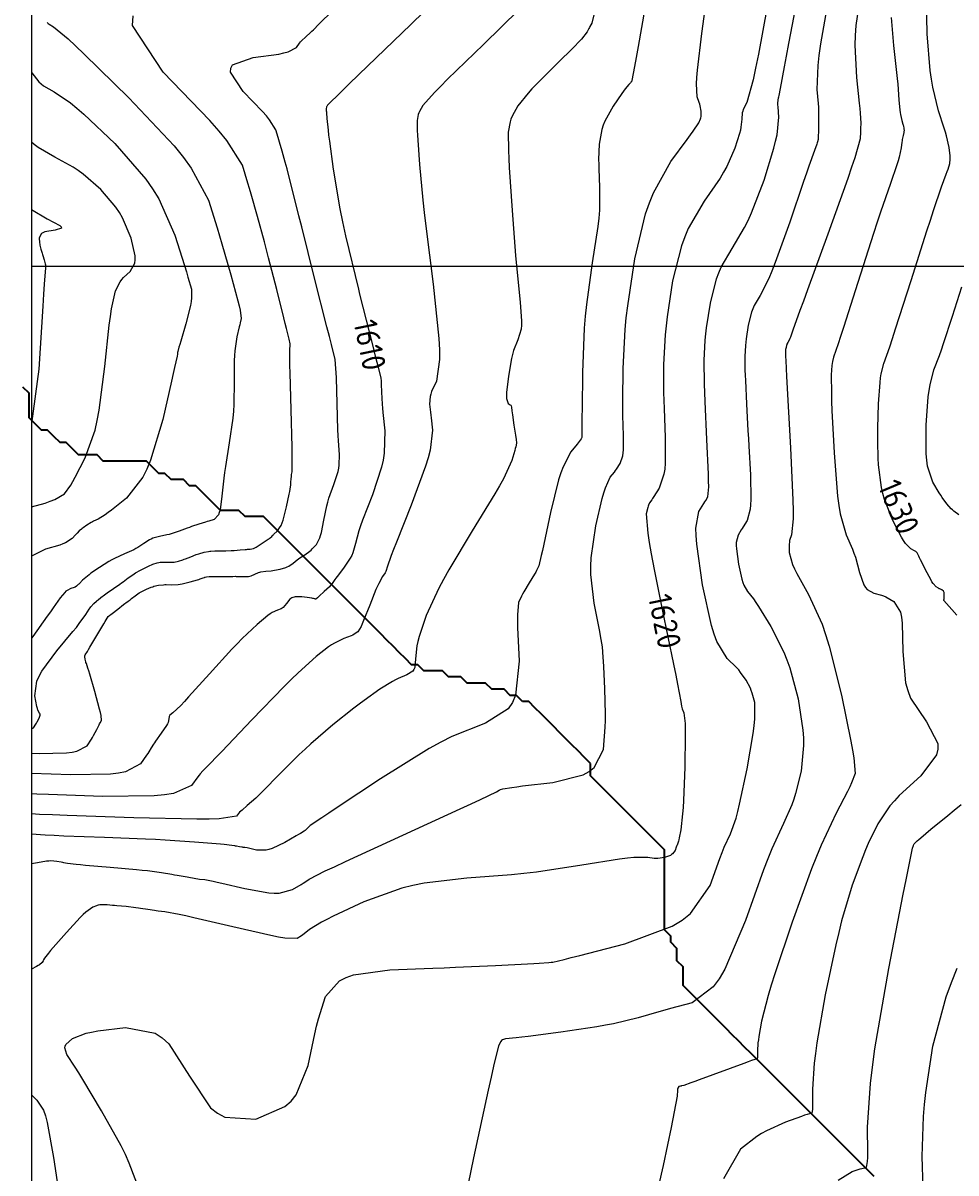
# Model space of a CAD drawing. Header units: millimetres. Extents: x 837475 to 838477, y 1189012 to 1191015.
# Drawn here: x 837475.1 to 837626.3, y 1189466.9 to 1189653.3 of the extents above; entities that cross this region are included whole.
import ezdxf

# ---------------------------------------------------------------- set-up
doc = ezdxf.new("R2010")
doc.units = ezdxf.units.MM
doc.header["$LTSCALE"] = 0.3
doc.layers.add('COORD', color=253, linetype='Continuous', lineweight=20)
for name, color, linetype, lineweight, true_color in [('COTAS 10', 7, 'Continuous', 9, 0x6e3e2d), ('COTAS INT', 7, 'Continuous', 5, 0x9fa19f), ('Escorrentias', 7, 'Continuous', 25, 0x00a8ad)]:
    doc.layers.add(name, color=color, linetype=linetype, lineweight=lineweight, true_color=true_color)
doc.styles.get("Standard").update_dxf_attribs({"font": 'isocp2.shx', "bigfont": '@extfont2.shx'})

msp = doc.modelspace()

# ---------------------------------------------------------------- linework, layer by layer
at = {"layer": 'COORD'}
msp.add_line((837476.51, 1189613.87), (838476.51, 1189613.87), dxfattribs=at)
msp.add_lwpolyline([(837476.51, 1189013.87), (838476.51, 1189013.87), (838476.51, 1191013.87), (837476.51, 1191013.87)], close=True, dxfattribs=at)
at = {"layer": 'COTAS 10'}
for points in [[(837546.53, 1189661.41), (837537.99, 1189653.05), (837529.57, 1189644.95), (837527.95, 1189643.39), (837526.64, 1189642.12), (837524.47, 1189639.99), (837524.35, 1189639.77), (837524.33, 1189639.71), (837524.31, 1189639.65), (837524.27, 1189639.44), (837524.28, 1189639.07), (837524.29, 1189638.91), (837524.3, 1189638.72), (837524.35, 1189637.84), (837524.56, 1189635.94), (837524.66, 1189635.11), (837524.78, 1189634.15), (837525.38, 1189629.6), (837526.47, 1189623.2), (837526.91, 1189621.08), (837527.41, 1189618.81), (837529.48, 1189610.14), (837529.67, 1189609.35), (837531.81, 1189600.91), (837532.22, 1189599.29), (837532.55, 1189597.97), (837533.1, 1189595.76), (837533.15, 1189595.29), (837533.16, 1189595.06), (837533.17, 1189594.79), (837533.21, 1189593.47), (837533.32, 1189591.53), (837533.37, 1189590.88), (837533.43, 1189590.17), (837533.75, 1189587.18), (837533.67, 1189583.56), (837533.49, 1189582.46), (837533.24, 1189581.32), (837531.77, 1189576.84), (837530.17, 1189572.73), (837529.84, 1189571.82), (837529.57, 1189571.01), (837529.02, 1189568.92), (837528.59, 1189567.44), (837528.39, 1189567.01), (837528.17, 1189566.58), (837527.08, 1189564.97), (837526.03, 1189563.61), (837525.82, 1189563.33), (837525.65, 1189563.09), (837525.33, 1189562.6), (837525.07, 1189562.25), (837524.93, 1189562.1), (837524.77, 1189561.94), (837523.95, 1189561.14), (837523.13, 1189560.38), (837522.97, 1189560.23), (837522.83, 1189560.11), (837522.58, 1189559.91), (837522.51, 1189559.9), (837522.5, 1189559.9), (837522.48, 1189559.91), (837522.44, 1189559.95), (837522.22, 1189560.02), (837522.09, 1189560.05), (837521.94, 1189560.08), (837521.18, 1189560.19), (837520.31, 1189560.28), (837520.09, 1189560.3), (837519.89, 1189560.31), (837519.24, 1189560.31), (837518.68, 1189560.13), (837518.53, 1189560.02), (837518.38, 1189559.9), (837517.84, 1189559.24), (837517.3, 1189558.58), (837517.14, 1189558.45), (837516.98, 1189558.34), (837516.39, 1189558.14), (837515.51, 1189557.76), (837515.17, 1189557.53), (837514.78, 1189557.26), (837513.06, 1189555.83), (837510.65, 1189553.53), (837509.85, 1189552.7), (837508.98, 1189551.79), (837505.34, 1189547.8), (837501.97, 1189544.08), (837501.28, 1189543.33), (837500.69, 1189542.71), (837499.41, 1189541.51), (837498.94, 1189541.13), (837498.86, 1189541.02), (837498.8, 1189540.92), (837498.77, 1189540.53), (837498.65, 1189539.94), (837498.53, 1189539.7), (837498.38, 1189539.43), (837497.52, 1189538.18), (837496.6, 1189536.93), (837496.41, 1189536.65), (837496.25, 1189536.41), (837495.89, 1189535.82), (837495.52, 1189535.19), (837495.35, 1189534.93), (837495.15, 1189534.63), (837494.19, 1189533.22), (837491.75, 1189531.95), (837490.62, 1189531.72), (837489.3, 1189531.56), (837482.88, 1189531.43), (837476.51, 1189531.66)], [(837596.44, 1189659.83), (837594.33, 1189648.28), (837593.86, 1189645.98), (837593.46, 1189644.07), (837592.41, 1189640.4), (837591.86, 1189639.31), (837591.76, 1189639.02), (837591.69, 1189638.73), (837591.61, 1189637.74), (837591.48, 1189636.43), (837591.38, 1189635.94), (837591.24, 1189635.41), (837590.5, 1189633.01), (837589.17, 1189630.02), (837588.67, 1189629.11), (837588.1, 1189628.16), (837585.54, 1189624.41), (837582.95, 1189619.99), (837582.37, 1189618.62), (837581.84, 1189617.19), (837580.39, 1189611.5), (837579.52, 1189605.7), (837579.35, 1189604.21), (837579.2, 1189602.77), (837578.95, 1189597.95), (837578.95, 1189593.4), (837578.97, 1189592.11), (837579.01, 1189590.83), (837579.2, 1189586.11), (837579.21, 1189581.95), (837579.12, 1189581.01), (837578.99, 1189580.17), (837578.21, 1189577.91), (837577.35, 1189576.54), (837577.17, 1189576.26), (837577.01, 1189576.03), (837576.68, 1189575.55), (837576.5, 1189575.15), (837576.44, 1189574.97), (837576.38, 1189574.75), (837576.14, 1189573.73), (837576.37, 1189570.61), (837576.61, 1189569.08), (837576.93, 1189567.26), (837577.42, 1189564.74), (837578.7, 1189558.27), (837580.55, 1189549.36), (837580.91, 1189547.59), (837581.2, 1189546.12), (837581.72, 1189543.33), (837581.85, 1189542.56), (837581.91, 1189542.35), (837581.96, 1189542.16), (837582.22, 1189541.5), (837582.43, 1189539.77), (837582.45, 1189538.9), (837582.46, 1189537.86), (837582.37, 1189532.68), (837582.17, 1189527.3), (837582.1, 1189526.13), (837582.03, 1189525.1), (837581.73, 1189522.55), (837581.46, 1189521.21), (837581.4, 1189520.93), (837581.34, 1189520.7), (837581.2, 1189520.23), (837581.08, 1189519.96), (837581.04, 1189519.86), (837580.99, 1189519.74), (837580.8, 1189519.2), (837580.41, 1189518.65), (837580.24, 1189518.51), (837580.04, 1189518.39), (837579.1, 1189518.04), (837578.01, 1189517.87), (837577.71, 1189517.86), (837577.42, 1189517.88), (837576.4, 1189518.07), (837574.14, 1189518.06), (837573.07, 1189517.94), (837571.82, 1189517.78), (837565.68, 1189516.79), (837558.33, 1189515.68), (837556.31, 1189515.44), (837554.3, 1189515.23), (837547.08, 1189514.71), (837540.15, 1189513.91), (837538.32, 1189513.52), (837536.53, 1189513.07), (837530.36, 1189510.84), (837525.41, 1189508.52), (837524.38, 1189508.01), (837523.51, 1189507.55), (837521.57, 1189506.39), (837520.68, 1189505.68), (837520.46, 1189505.51), (837520.24, 1189505.36), (837519.55, 1189504.92), (837517.57, 1189504.98), (837516.54, 1189505.15), (837515.3, 1189505.39), (837509.11, 1189506.79), (837502.83, 1189508.29), (837501.54, 1189508.58), (837500.45, 1189508.82), (837498.09, 1189509.25), (837497.02, 1189509.36), (837496.72, 1189509.4), (837496.43, 1189509.44), (837495.37, 1189509.61), (837494.19, 1189509.8), (837493.82, 1189509.85), (837493.42, 1189509.9), (837491.83, 1189510.08), (837490.31, 1189510.22), (837489.96, 1189510.25), (837489.64, 1189510.28), (837488.76, 1189510.35), (837488.16, 1189510.38), (837488.03, 1189510.38), (837487.91, 1189510.38), (837487.6, 1189510.38), (837487.29, 1189510.31), (837487.17, 1189510.27), (837487.03, 1189510.23), (837486.42, 1189510), (837485.33, 1189509.2), (837484.9, 1189508.79), (837484.41, 1189508.3), (837482.15, 1189505.87), (837480, 1189503.44), (837479.58, 1189502.95), (837479.23, 1189502.54), (837478.61, 1189501.75), (837478.47, 1189501.47), (837478.43, 1189501.4), (837478.39, 1189501.32), (837478.22, 1189501.04), (837477.78, 1189500.66), (837477.57, 1189500.52), (837477.31, 1189500.36), (837476.51, 1189499.93)], [(837626.44, 1189557.35), (837625.64, 1189558.23), (837624.37, 1189559.68), (837624.38, 1189559.86), (837624.39, 1189559.94), (837624.4, 1189560.04), (837624.43, 1189560.51), (837624.4, 1189560.99), (837624.36, 1189561.1), (837624.32, 1189561.19), (837624.06, 1189561.41), (837623.71, 1189561.57), (837623.61, 1189561.62), (837623.51, 1189561.68), (837623.13, 1189561.9), (837622.62, 1189562.48), (837622.44, 1189562.75), (837622.24, 1189563.08), (837621.39, 1189564.69), (837621.1, 1189565.27), (837620.6, 1189566.28), (837620.44, 1189566.6), (837620.31, 1189566.87), (837620.05, 1189567.41), (837619.84, 1189567.62), (837619.74, 1189567.69), (837619.62, 1189567.76), (837619.03, 1189568.06), (837618.15, 1189568.96), (837617.84, 1189569.42), (837617.5, 1189569.96), (837616.08, 1189572.67), (837614.75, 1189576.05), (837614.48, 1189577.02), (837614.25, 1189578), (837613.77, 1189581.68), (837613.73, 1189582.79), (837613.65, 1189585.49), (837613.64, 1189586.57), (837613.65, 1189587.65), (837613.77, 1189591.6), (837614.03, 1189595.03), (837614.11, 1189595.78), (837614.21, 1189596.45), (837614.63, 1189598.11), (837615.6, 1189600.84), (837616.04, 1189602.18), (837616.55, 1189603.76), (837619.05, 1189611.55), (837621.62, 1189619.62), (837622.19, 1189621.37), (837622.7, 1189622.91), (837624, 1189626.74), (837624.75, 1189628.82), (837624.9, 1189629.26), (837625.04, 1189629.64), (837625.33, 1189630.53), (837625.4, 1189631.24), (837625.4, 1189631.5), (837625.38, 1189631.8), (837625.21, 1189633.14), (837624.8, 1189634.99), (837624.63, 1189635.61), (837624.43, 1189636.28), (837623.51, 1189639.08), (837622.57, 1189642.88), (837622.36, 1189644.18), (837622.17, 1189645.58), (837621.68, 1189651.53), (837621.56, 1189657.12)], [(837476.51, 1189574.91), (837478.69, 1189575.5), (837479.54, 1189575.78), (837480.26, 1189576.05), (837481.86, 1189576.98), (837482.87, 1189578.41), (837483.22, 1189579), (837483.6, 1189579.67), (837485.21, 1189582.81), (837486.8, 1189587.32), (837487.16, 1189588.87), (837487.49, 1189590.54), (837488.4, 1189597.64), (837489.09, 1189604.34), (837489.28, 1189605.76), (837489.46, 1189606.99), (837490.13, 1189609.87), (837490.89, 1189611.36), (837491.14, 1189611.71), (837491.41, 1189612.04), (837492.49, 1189613.04), (837493.25, 1189614.37), (837493.3, 1189614.92), (837493.28, 1189615.55), (837492.66, 1189618.45), (837491.25, 1189621.74), (837490.74, 1189622.6), (837490.18, 1189623.45), (837487.73, 1189626.34), (837484.89, 1189628.82), (837484.08, 1189629.41), (837483.27, 1189629.95), (837480.29, 1189631.55), (837477.56, 1189633.1), (837476.91, 1189633.62), (837476.51, 1189633.98)], [(837607.26, 1189465.77), (837609.51, 1189467.13), (837610.81, 1189467.58), (837611.07, 1189467.66), (837611.3, 1189467.72), (837611.81, 1189467.8), (837612, 1189468.77), (837612.02, 1189469.41), (837612.04, 1189470.2), (837611.99, 1189474.35), (837612.45, 1189481.44), (837612.78, 1189484.08), (837613.2, 1189487.01), (837615.47, 1189500.03), (837617.79, 1189512.11), (837618.24, 1189514.45), (837618.61, 1189516.34), (837619.27, 1189519.55), (837619.39, 1189519.87), (837619.42, 1189519.95), (837619.45, 1189520.02), (837619.56, 1189520.25), (837620.03, 1189520.73), (837620.29, 1189520.97), (837620.61, 1189521.25), (837622.23, 1189522.63), (837624.99, 1189524.88), (837626.03, 1189525.7), (837627.19, 1189526.62)], [(837476.51, 1189479.6), (837477.36, 1189478.73), (837478.47, 1189477.09), (837478.76, 1189476.18), (837479.05, 1189475.07), (837480.05, 1189469.43), (837480.99, 1189463.32)]]:
    msp.add_lwpolyline(points, dxfattribs=at)
at = {"layer": 'COTAS INT'}
for points in [[(837494.02, 1189464.11), (837492.34, 1189468.52), (837491.71, 1189469.89), (837491.01, 1189471.31), (837487.87, 1189476.99), (837484.81, 1189482.08), (837484.16, 1189483.15), (837483.59, 1189484.07), (837482.23, 1189486.13), (837481.88, 1189487.18), (837481.94, 1189487.47), (837482.07, 1189487.74), (837483.13, 1189488.71), (837485.37, 1189489.56), (837486.25, 1189489.76), (837487.24, 1189489.95), (837491.76, 1189490.51), (837496.53, 1189489.58), (837497.69, 1189488.82), (837498.78, 1189487.86), (837502.1, 1189482.59), (837505.49, 1189477.47), (837506.62, 1189476.6), (837507.83, 1189475.96), (837512.88, 1189475.62), (837517.57, 1189477.68), (837518.56, 1189478.56), (837519.41, 1189479.57), (837521.34, 1189484.34), (837522.41, 1189489.48), (837522.71, 1189490.73), (837523.02, 1189491.9), (837524.14, 1189495.52), (837526.44, 1189498.08), (837527.49, 1189498.59), (837528.71, 1189499.02), (837534.6, 1189499.84), (837541.52, 1189500.11), (837543.38, 1189500.18), (837545.22, 1189500.26), (837551.69, 1189500.55), (837556.87, 1189500.8), (837557.89, 1189500.85), (837558.75, 1189500.9), (837560.35, 1189501.02), (837560.72, 1189501.08), (837560.8, 1189501.09), (837560.86, 1189501.1), (837561, 1189501.1), (837562.83, 1189501.54), (837563.96, 1189501.83), (837565.36, 1189502.18), (837572.67, 1189504.05), (837580.32, 1189506.92), (837581.93, 1189507.9), (837583.32, 1189508.97), (837586.5, 1189513.51), (837588.07, 1189517.89), (837588.44, 1189518.85), (837588.78, 1189519.71), (837589.77, 1189521.91), (837590.68, 1189524.43), (837590.97, 1189525.49), (837591.27, 1189526.71), (837592.49, 1189532.43), (837593.48, 1189538.17), (837593.64, 1189539.41), (837593.74, 1189540.5), (837593.72, 1189543.15), (837593.3, 1189544.71), (837593.15, 1189545.11), (837593, 1189545.5), (837592.35, 1189546.79), (837591.43, 1189548.06), (837591.11, 1189548.44), (837590.76, 1189548.82), (837589.24, 1189550.28), (837587.59, 1189553.05), (837587.15, 1189554.25), (837586.72, 1189555.64), (837585.26, 1189562.25), (837584.31, 1189568.84), (837584.21, 1189570.23), (837584.18, 1189571.42), (837584.65, 1189574.14), (837585.45, 1189575.41), (837585.62, 1189575.68), (837585.77, 1189575.92), (837586.13, 1189576.5), (837586.25, 1189578.15), (837586.23, 1189579.06), (837586.21, 1189580.17), (837585.95, 1189585.8), (837585.66, 1189591.97), (837585.61, 1189593.42), (837585.57, 1189594.75), (837585.53, 1189598.59), (837585.7, 1189601.9), (837585.8, 1189602.9), (837585.92, 1189603.92), (837586.52, 1189607.9), (837587.51, 1189611.82), (837587.88, 1189612.8), (837588.28, 1189613.74), (837590.06, 1189616.78), (837592.08, 1189620.15), (837592.64, 1189621.3), (837593.21, 1189622.54), (837595.22, 1189627.84), (837596.81, 1189633), (837597.1, 1189634.16), (837597.33, 1189635.2), (837597.6, 1189638.03), (837597.49, 1189639.71), (837597.48, 1189640.04), (837597.47, 1189640.31), (837597.49, 1189640.8), (837597.59, 1189641.15), (837597.63, 1189641.34), (837597.67, 1189641.56), (837597.88, 1189642.68), (837598.53, 1189646.19), (837598.85, 1189647.92), (837599.24, 1189649.98), (837601.18, 1189660.13)], [(837576.42, 1189658.77), (837574.8, 1189649.48), (837574.49, 1189647.71), (837574.24, 1189646.27), (837573.82, 1189643.97), (837573.79, 1189643.92), (837573.78, 1189643.89), (837573.75, 1189643.84), (837573.67, 1189643.74), (837573.62, 1189643.69), (837573.57, 1189643.63), (837573.29, 1189643.36), (837572.7, 1189642.63), (837572.45, 1189642.27), (837572.15, 1189641.86), (837570.76, 1189639.84), (837569.41, 1189637.41), (837569.14, 1189636.74), (837568.91, 1189636.07), (837568.48, 1189633.67), (837568.41, 1189631.16), (837568.42, 1189630.41), (837568.43, 1189629.65), (837568.58, 1189626.72), (837568.53, 1189622.97), (837568.43, 1189621.68), (837568.28, 1189620.3), (837567.39, 1189614.41), (837566.44, 1189607.69), (837566.25, 1189605.77), (837566.09, 1189603.84), (837565.79, 1189596.67), (837565.72, 1189590.69), (837565.71, 1189589.51), (837565.7, 1189588.53), (837565.7, 1189586.72), (837565.7, 1189586.31), (837565.7, 1189586.22), (837565.68, 1189586.13), (837565.61, 1189585.91), (837565.28, 1189585.49), (837565.11, 1189585.28), (837564.91, 1189585.03), (837563.89, 1189583.79), (837562.64, 1189581.37), (837562.28, 1189580.38), (837561.93, 1189579.24), (837560.61, 1189573.95), (837559.51, 1189568.85), (837559.29, 1189567.83), (837559.1, 1189566.98), (837558.71, 1189565.33), (837558.37, 1189564.58), (837558.22, 1189564.3), (837558.04, 1189563.98), (837557.18, 1189562.57), (837556.29, 1189561.09), (837556.09, 1189560.73), (837555.91, 1189560.39), (837555.44, 1189559.36), (837555.24, 1189557.36), (837555.24, 1189556.42), (837555.26, 1189555.31), (837555.53, 1189549.87), (837554.95, 1189544.35), (837554.43, 1189543.18), (837553.77, 1189542.17), (837550.09, 1189539.83), (837544.64, 1189537.64), (837542.85, 1189536.73), (837540.95, 1189535.69), (837533.06, 1189530.8), (837526.03, 1189526.14), (837524.67, 1189525.23), (837523.57, 1189524.5), (837521.69, 1189523.22), (837521.47, 1189523.03), (837521.41, 1189522.98), (837521.36, 1189522.93), (837521.16, 1189522.73), (837520.97, 1189522.55), (837520.92, 1189522.5), (837520.87, 1189522.45), (837520.68, 1189522.3), (837520.09, 1189521.94), (837519.79, 1189521.76), (837519.42, 1189521.54), (837517.58, 1189520.47), (837515.5, 1189519.49), (837514.99, 1189519.33), (837514.51, 1189519.22), (837512.99, 1189519.23), (837511.88, 1189519.49), (837511.66, 1189519.54), (837511.46, 1189519.59), (837511.05, 1189519.66), (837510.8, 1189519.69), (837510.71, 1189519.71), (837510.61, 1189519.72), (837510.19, 1189519.79), (837509.71, 1189519.88), (837509.57, 1189519.9), (837509.44, 1189519.93), (837508.95, 1189520.01), (837507.72, 1189520.14), (837507.13, 1189520.2), (837506.42, 1189520.26), (837502.94, 1189520.55), (837498.14, 1189520.87), (837496.61, 1189520.95), (837494.97, 1189521.03), (837488.32, 1189521.28), (837481.76, 1189521.53), (837480.18, 1189521.61), (837478.71, 1189521.69), (837476.51, 1189521.84)], [(837476.51, 1189517.05), (837477.46, 1189517.23), (837478.95, 1189517.49), (837479.31, 1189517.52), (837479.63, 1189517.54), (837480.58, 1189517.47), (837481.31, 1189517.32), (837481.5, 1189517.28), (837481.68, 1189517.24), (837482.31, 1189517.12), (837483.73, 1189516.95), (837484.42, 1189516.89), (837485.24, 1189516.81), (837489.27, 1189516.47), (837493.5, 1189516.1), (837494.45, 1189516.01), (837495.31, 1189515.92), (837497.58, 1189515.62), (837499.22, 1189515.34), (837499.67, 1189515.26), (837500.12, 1189515.18), (837501.72, 1189514.9), (837503.13, 1189514.65), (837503.45, 1189514.6), (837503.74, 1189514.56), (837504.57, 1189514.46), (837505.95, 1189514.2), (837506.6, 1189514.06), (837507.36, 1189513.89), (837511.06, 1189513.01), (837514.95, 1189512.33), (837515.83, 1189512.28), (837516.63, 1189512.29), (837518.82, 1189512.84), (837520.23, 1189513.68), (837520.54, 1189513.87), (837520.82, 1189514.05), (837521.51, 1189514.54), (837524.12, 1189515.86), (837525.6, 1189516.56), (837527.41, 1189517.41), (837536.69, 1189521.66), (837545.97, 1189525.91), (837547.78, 1189526.74), (837549.27, 1189527.43), (837551.87, 1189528.69), (837552.31, 1189528.96), (837552.42, 1189529.02), (837552.53, 1189529.07), (837552.89, 1189529.2), (837554.33, 1189529.42), (837555.13, 1189529.52), (837556.09, 1189529.64), (837561, 1189530.22), (837565.91, 1189531.46), (837566.89, 1189532), (837567.69, 1189532.62), (837569.18, 1189535.55), (837569.46, 1189539.18), (837569.5, 1189540.24), (837569.51, 1189541.32), (837569.43, 1189545.41), (837569.24, 1189549.03), (837569.2, 1189549.82), (837569.16, 1189550.51), (837569.02, 1189552.21), (837568.73, 1189553.96), (837568.6, 1189554.67), (837568.44, 1189555.49), (837567.67, 1189559.29), (837567.14, 1189563.92), (837567.14, 1189565.26), (837567.2, 1189566.63), (837567.94, 1189571.79), (837568.99, 1189576.24), (837569.25, 1189577.16), (837569.5, 1189577.95), (837570.29, 1189579.67), (837570.96, 1189580.53), (837571.14, 1189580.77), (837571.31, 1189581.01), (837571.91, 1189581.91), (837572.34, 1189583.15), (837572.41, 1189583.62), (837572.46, 1189584.13), (837572.45, 1189586.42), (837572.36, 1189589.68), (837572.34, 1189590.81), (837572.34, 1189592.04), (837572.37, 1189597.31), (837572.71, 1189603.63), (837572.89, 1189605.53), (837573.12, 1189607.49), (837574.27, 1189615.09), (837576.03, 1189622.38), (837576.64, 1189624.15), (837577.3, 1189625.8), (837580.14, 1189630.85), (837582.78, 1189634.44), (837583.31, 1189635.17), (837583.76, 1189635.8), (837584.67, 1189637.11), (837584.93, 1189637.75), (837584.98, 1189637.95), (837585.01, 1189638.16), (837585.01, 1189639), (837584.86, 1189639.9), (837584.8, 1189640.15), (837584.73, 1189640.4), (837584.39, 1189641.32), (837584.26, 1189643.45), (837584.32, 1189644.48), (837584.42, 1189645.68), (837585.12, 1189651.59), (837586.06, 1189658.38)], [(837605.89, 1189658.59), (837604.39, 1189649.92), (837604.12, 1189648.06), (837603.93, 1189646.44), (837603.77, 1189642.55), (837603.99, 1189640.28), (837604.03, 1189639.68), (837604.05, 1189639.09), (837604.07, 1189637.07), (837604.02, 1189635.48), (837604.01, 1189635.17), (837604, 1189634.9), (837603.98, 1189634.42), (837603.89, 1189634.06), (837603.83, 1189633.88), (837603.76, 1189633.68), (837603.38, 1189632.64), (837602.49, 1189630.1), (837602.09, 1189628.94), (837601.63, 1189627.59), (837599.39, 1189621.05), (837597.03, 1189614.47), (837596.49, 1189613.08), (837595.99, 1189611.89), (837594.58, 1189609.15), (837593.61, 1189607.5), (837593.39, 1189606.98), (837593.19, 1189606.45), (837592.65, 1189604.31), (837592.32, 1189602.14), (837592.26, 1189601.58), (837592.2, 1189601.04), (837592.11, 1189599.23), (837592.13, 1189597.03), (837592.16, 1189596.24), (837592.19, 1189595.37), (837592.37, 1189591.58), (837592.61, 1189587.2), (837592.68, 1189585.95), (837592.75, 1189584.7), (837593, 1189580.08), (837593.08, 1189576.09), (837593.04, 1189575.23), (837592.97, 1189574.48), (837592.48, 1189572.68), (837591.85, 1189571.64), (837591.69, 1189571.38), (837591.54, 1189571.13), (837591.02, 1189570.3), (837590.73, 1189569.11), (837590.72, 1189568.64), (837590.74, 1189568.1), (837591.07, 1189565.61), (837591.61, 1189563.16), (837591.77, 1189562.64), (837591.93, 1189562.19), (837592.55, 1189561.17), (837593.52, 1189559.95), (837593.9, 1189559.39), (837594.33, 1189558.72), (837596.33, 1189555.49), (837598.42, 1189551.33), (837598.92, 1189550.08), (837599.38, 1189548.78), (837600.74, 1189543.74), (837601.51, 1189538.71), (837601.59, 1189537.42), (837601.62, 1189536.18), (837601.24, 1189532.05), (837600.34, 1189528.42), (837600.04, 1189527.49), (837599.71, 1189526.58), (837598.35, 1189523.58), (837596.48, 1189519.46), (837595.85, 1189517.85), (837595.16, 1189516.04), (837592.21, 1189507.82), (837588.88, 1189499.97), (837587.94, 1189498.39), (837587, 1189497.08), (837583.55, 1189494.49), (837580.08, 1189493.57), (837579.13, 1189493.31), (837578.18, 1189493.05), (837574.8, 1189492.08), (837570.83, 1189491.11), (837569.53, 1189490.86), (837568.12, 1189490.61), (837562.3, 1189489.74), (837557.02, 1189489.06), (837555.96, 1189488.94), (837555.07, 1189488.83), (837553.34, 1189488.65), (837552.81, 1189488.47), (837552.68, 1189488.36), (837552.56, 1189488.23), (837552.2, 1189487.54), (837551.39, 1189484.25), (837550.99, 1189482.47), (837550.52, 1189480.31), (837548.15, 1189469.39), (837545.54, 1189456.75)], [(837611, 1189659.1), (837610.12, 1189652.89), (837610.01, 1189651.28), (837609.95, 1189649.71), (837610.18, 1189644.45), (837610.66, 1189640.3), (837610.75, 1189639.44), (837610.82, 1189638.7), (837610.92, 1189637.07), (837610.88, 1189636.19), (837610.87, 1189635.92), (837610.85, 1189635.64), (837610.78, 1189634.53), (837609.92, 1189631.44), (837609.42, 1189629.92), (837608.79, 1189628.09), (837605.57, 1189619.09), (837602.27, 1189610.07), (837601.6, 1189608.24), (837601.04, 1189606.69), (837599.9, 1189603.51), (837599.51, 1189602.41), (837599.42, 1189602.18), (837599.33, 1189601.98), (837599.1, 1189601.52), (837598.93, 1189601.25), (837598.9, 1189601.16), (837598.87, 1189601.07), (837598.78, 1189600.72), (837598.72, 1189600.36), (837598.71, 1189600.26), (837598.7, 1189600.17), (837598.68, 1189599.87), (837598.69, 1189599.5), (837598.69, 1189599.37), (837598.7, 1189599.23), (837598.73, 1189598.6), (837598.87, 1189595.99), (837599.51, 1189584.46), (837599.88, 1189575.99), (837599.92, 1189574.31), (837599.92, 1189572.92), (837599.68, 1189570.32), (837599.36, 1189569.45), (837599.32, 1189569.16), (837599.28, 1189568.84), (837599.31, 1189567.49), (837599.86, 1189565.53), (837600.17, 1189564.83), (837600.53, 1189564.06), (837602.4, 1189560.7), (837604.62, 1189555.87), (837605.2, 1189554.17), (837605.78, 1189552.32), (837607.77, 1189544.34), (837609.27, 1189536.92), (837609.55, 1189535.43), (837609.75, 1189534.18), (837609.98, 1189531.68), (837609.41, 1189530.13), (837609.1, 1189529.49), (837608.74, 1189528.74), (837606.92, 1189525.25), (837604.48, 1189520.04), (837603.72, 1189518.2), (837602.93, 1189516.2), (837599.79, 1189507.56), (837596.98, 1189499.17), (837596.4, 1189497.33), (837595.9, 1189495.69), (837594.81, 1189491.52), (837594.39, 1189489.06), (837594.31, 1189488.51), (837594.24, 1189488.01), (837594.16, 1189486.68), (837594.17, 1189485.89), (837594.16, 1189485.74), (837594.16, 1189485.62), (837594.12, 1189485.44), (837593.21, 1189485.12), (837592.65, 1189484.92), (837591.96, 1189484.67), (837584.71, 1189482.01), (837583.99, 1189481.74), (837583.38, 1189481.52), (837582.21, 1189481.11), (837581.87, 1189481.02), (837581.78, 1189481), (837581.7, 1189480.98), (837581.43, 1189480.94), (837581.24, 1189480.67), (837581.21, 1189480.52), (837581.18, 1189480.33), (837581.14, 1189479.35), (837580.19, 1189474.26), (837579.59, 1189471.48), (837578.85, 1189468.1), (837574.94, 1189450.96)], [(837567.87, 1189655.51), (837567.31, 1189653.3), (837567, 1189652.73), (837566.92, 1189652.58), (837566.84, 1189652.42), (837566.58, 1189651.85), (837565.65, 1189650.7), (837565.15, 1189650.18), (837564.55, 1189649.56), (837561.53, 1189646.59), (837558.32, 1189643.4), (837557.61, 1189642.65), (837556.98, 1189641.95), (837555.33, 1189639.89), (837554.39, 1189638.2), (837554.2, 1189637.73), (837554.05, 1189637.27), (837553.74, 1189635.6), (837553.78, 1189632.64), (837553.84, 1189631.37), (837553.92, 1189629.9), (837554.38, 1189622.94), (837554.95, 1189615.63), (837555.09, 1189613.94), (837555.24, 1189612.4), (837555.72, 1189608.03), (837555.94, 1189605.02), (837555.92, 1189604.33), (837555.86, 1189603.7), (837555.34, 1189601.93), (837554.64, 1189600.2), (837554.47, 1189599.59), (837554.3, 1189598.92), (837553.78, 1189596.05), (837553.48, 1189593.39), (837553.46, 1189592.87), (837553.48, 1189592.43), (837553.74, 1189591.62), (837554.1, 1189591.4), (837554.17, 1189591.34), (837554.22, 1189591.27), (837554.3, 1189591.02), (837554.36, 1189590.42), (837554.39, 1189590.14), (837554.44, 1189589.8), (837554.69, 1189588.14), (837554.94, 1189586.48), (837554.99, 1189586.14), (837555.03, 1189585.85), (837555.09, 1189585.23), (837554.98, 1189584.63), (837554.9, 1189584.34), (837554.81, 1189584.01), (837554.33, 1189582.38), (837552.99, 1189579.44), (837552.36, 1189578.28), (837551.61, 1189576.97), (837547.94, 1189570.99), (837544.11, 1189564.65), (837543.26, 1189563.12), (837542.49, 1189561.68), (837540.47, 1189557.26), (837539.33, 1189553.88), (837539.12, 1189553.08), (837538.96, 1189552.35), (837538.76, 1189550.25), (837538.61, 1189548.82), (837538.47, 1189548.52), (837538.3, 1189548.25), (837537.35, 1189547.65), (837535.94, 1189547.08), (837535.48, 1189546.85), (837534.98, 1189546.57), (837532.94, 1189545.31), (837530.41, 1189543.52), (837529.61, 1189542.92), (837528.76, 1189542.27), (837525.36, 1189539.55), (837521.78, 1189536.48), (837520.83, 1189535.62), (837519.9, 1189534.75), (837516.68, 1189531.54), (837514, 1189528.78), (837513.4, 1189528.19), (837512.87, 1189527.68), (837511.48, 1189526.45), (837510.62, 1189525.74), (837510.42, 1189525.55), (837510.23, 1189525.37), (837509.7, 1189524.73), (837506.89, 1189524.31), (837505.27, 1189524.27), (837503.29, 1189524.25), (837493.1, 1189524.46), (837482.29, 1189524.84), (837479.92, 1189524.94), (837477.81, 1189525.04), (837476.51, 1189525.12)], [(837555.54, 1189655.49), (837549.76, 1189649.82), (837543.94, 1189644.18), (837542.78, 1189643.02), (837541.81, 1189642.03), (837539.9, 1189639.94), (837539.37, 1189638.98), (837539.27, 1189638.72), (837539.18, 1189638.46), (837539.01, 1189637.52), (837539.03, 1189635.86), (837539.06, 1189635.14), (837539.11, 1189634.31), (837539.37, 1189630.39), (837539.91, 1189624.58), (837540.14, 1189622.57), (837540.39, 1189620.38), (837541.59, 1189611), (837542.53, 1189602.17), (837542.63, 1189600.33), (837542.65, 1189598.75), (837542.12, 1189595.23), (837541.34, 1189593.56), (837541.2, 1189593.15), (837541.1, 1189592.76), (837541.01, 1189591.52), (837541.16, 1189590.21), (837541.22, 1189589.76), (837541.27, 1189589.29), (837541.5, 1189587.3), (837541.12, 1189584.09), (837540.8, 1189582.85), (837540.37, 1189581.46), (837538.04, 1189575.16), (837535.64, 1189569.18), (837535.18, 1189567.99), (837534.8, 1189567), (837534.15, 1189565.12), (837533.98, 1189564.54), (837533.9, 1189564.38), (837533.82, 1189564.21), (837533.39, 1189563.58), (837532.77, 1189562.48), (837532.55, 1189562.01), (837532.31, 1189561.47), (837531.31, 1189558.93), (837530.33, 1189556.44), (837530.11, 1189555.93), (837529.91, 1189555.51), (837529.37, 1189554.62), (837528.79, 1189554.23), (837528.56, 1189554.11), (837528.3, 1189553.99), (837527.13, 1189553.53), (837525.61, 1189552.79), (837525.14, 1189552.5), (837524.64, 1189552.17), (837522.64, 1189550.65), (837519.73, 1189548), (837518.65, 1189546.95), (837517.46, 1189545.76), (837512.21, 1189540.35), (837507.33, 1189535.24), (837506.38, 1189534.25), (837505.6, 1189533.45), (837504.25, 1189532.08), (837503.84, 1189531.61), (837503.66, 1189531.38), (837503.45, 1189531.1), (837502.45, 1189529.7), (837499.51, 1189528.4), (837498.08, 1189528.18), (837496.38, 1189528.02), (837487.99, 1189527.94), (837479.28, 1189528.25), (837477.36, 1189528.33), (837476.51, 1189528.37)], [(837476.51, 1189534.96), (837477.77, 1189534.92), (837482.16, 1189535), (837483.07, 1189535.12), (837483.84, 1189535.27), (837485.51, 1189536.15), (837486.23, 1189537.23), (837486.4, 1189537.52), (837486.57, 1189537.8), (837487.07, 1189538.77), (837487.45, 1189539.56), (837487.54, 1189539.73), (837487.62, 1189539.87), (837487.83, 1189540.23), (837487.77, 1189541.09), (837487.67, 1189541.55), (837487.54, 1189542.11), (837486.76, 1189544.95), (837485.94, 1189547.76), (837485.77, 1189548.3), (837485.64, 1189548.74), (837485.39, 1189549.48), (837485.32, 1189549.63), (837485.3, 1189549.7), (837485.28, 1189549.78), (837485.21, 1189550.18), (837485.16, 1189550.58), (837485.16, 1189550.67), (837485.16, 1189550.74), (837485.22, 1189550.92), (837485.56, 1189551.46), (837485.75, 1189551.76), (837485.97, 1189552.14), (837487.09, 1189554.03), (837488.21, 1189555.92), (837488.43, 1189556.28), (837488.61, 1189556.58), (837488.94, 1189557.09), (837489.22, 1189557.32), (837489.37, 1189557.44), (837489.55, 1189557.58), (837490.47, 1189558.3), (837491.42, 1189559.04), (837491.62, 1189559.19), (837491.79, 1189559.32), (837492.18, 1189559.61), (837492.48, 1189559.83), (837492.59, 1189559.92), (837492.72, 1189560.01), (837493.28, 1189560.45), (837493.96, 1189560.92), (837494.16, 1189561.04), (837494.36, 1189561.16), (837495.13, 1189561.55), (837495.92, 1189561.86), (837496.14, 1189561.93), (837496.35, 1189562), (837497.1, 1189562.17), (837497.88, 1189562.26), (837498.11, 1189562.27), (837498.34, 1189562.28), (837499.24, 1189562.26), (837500.26, 1189562.29), (837500.58, 1189562.33), (837500.91, 1189562.39), (837502.21, 1189562.71), (837503.38, 1189563.06), (837503.62, 1189563.13), (837503.83, 1189563.2), (837504.3, 1189563.36), (837504.53, 1189563.45), (837504.59, 1189563.47), (837504.65, 1189563.49), (837504.87, 1189563.55), (837505.28, 1189563.58), (837505.46, 1189563.59), (837505.67, 1189563.59), (837506.67, 1189563.58), (837507.68, 1189563.57), (837507.89, 1189563.57), (837508.08, 1189563.57), (837508.49, 1189563.57), (837508.72, 1189563.58), (837508.79, 1189563.58), (837508.86, 1189563.58), (837509.11, 1189563.61), (837509.51, 1189563.62), (837509.68, 1189563.61), (837509.87, 1189563.61), (837510.75, 1189563.57), (837511.68, 1189563.6), (837511.9, 1189563.64), (837512.1, 1189563.68), (837512.72, 1189563.95), (837513.31, 1189564.24), (837513.5, 1189564.3), (837513.69, 1189564.35), (837514.48, 1189564.45), (837515.36, 1189564.53), (837515.61, 1189564.57), (837515.87, 1189564.61), (837516.82, 1189564.79), (837517.73, 1189565.07), (837517.96, 1189565.17), (837518.18, 1189565.28), (837518.89, 1189565.76), (837519.58, 1189566.3), (837519.78, 1189566.45), (837519.99, 1189566.6), (837520.81, 1189567.13), (837521.61, 1189567.7), (837521.82, 1189567.87), (837522.01, 1189568.06), (837522.67, 1189568.77), (837523.22, 1189569.84), (837523.35, 1189570.25), (837523.48, 1189570.7), (837523.89, 1189572.72), (837524.35, 1189575.03), (837524.51, 1189575.66), (837524.7, 1189576.28), (837525.49, 1189578.53), (837526.18, 1189580.62), (837526.3, 1189581.15), (837526.38, 1189581.66), (837526.42, 1189583.35), (837526.25, 1189585.57), (837526.21, 1189586.42), (837526.17, 1189587.37), (837526.04, 1189591.66), (837525.92, 1189595.77), (837525.88, 1189596.6), (837525.84, 1189597.31), (837525.71, 1189598.78), (837525.11, 1189601.18), (837524.78, 1189602.47), (837524.39, 1189604.04), (837522.38, 1189611.97), (837520.29, 1189620.25), (837519.84, 1189622.03), (837519.44, 1189623.6), (837518.48, 1189627.43), (837517.91, 1189629.67), (837517.76, 1189630.23), (837517.62, 1189630.77), (837517.14, 1189632.51), (837516.72, 1189634), (837516.6, 1189634.38), (837516.49, 1189634.75), (837516.12, 1189635.97), (837515.09, 1189637.61), (837514.57, 1189638.25), (837513.94, 1189638.97), (837510.81, 1189642.22), (837508.73, 1189645.35), (837508.78, 1189646), (837509.08, 1189646.54), (837512.42, 1189647.71), (837516.58, 1189648.28), (837517.42, 1189648.45), (837518.11, 1189648.63), (837519.45, 1189649.33), (837519.94, 1189650.04), (837520.1, 1189650.23), (837520.27, 1189650.42), (837520.95, 1189651.06), (837521.73, 1189651.75), (837521.95, 1189651.96), (837522.19, 1189652.19), (837523.07, 1189653.11), (837525.31, 1189655.34)], [(837476.51, 1189538.9), (837476.82, 1189539.07), (837477.22, 1189539.67), (837477.32, 1189539.84), (837477.42, 1189540.01), (837477.73, 1189540.61), (837477.91, 1189541.1), (837477.92, 1189541.2), (837477.92, 1189541.28), (837477.79, 1189541.46), (837477.54, 1189541.93), (837477.46, 1189542.2), (837477.38, 1189542.53), (837477.06, 1189544.25), (837477.39, 1189546.65), (837477.72, 1189547.43), (837478.15, 1189548.24), (837480.59, 1189551.57), (837483.22, 1189554.67), (837483.77, 1189555.35), (837484.24, 1189555.95), (837485.32, 1189557.45), (837485.86, 1189558.31), (837486.01, 1189558.51), (837486.14, 1189558.69), (837486.6, 1189559.2), (837487.03, 1189559.59), (837487.15, 1189559.7), (837487.28, 1189559.8), (837487.74, 1189560.17), (837488.33, 1189560.62), (837488.55, 1189560.77), (837488.78, 1189560.94), (837489.78, 1189561.63), (837490.84, 1189562.37), (837491.1, 1189562.56), (837491.35, 1189562.75), (837492.16, 1189563.35), (837492.91, 1189563.89), (837493.12, 1189564.03), (837493.35, 1189564.17), (837494.18, 1189564.64), (837495.01, 1189565.06), (837495.22, 1189565.17), (837495.44, 1189565.27), (837496.16, 1189565.6), (837496.89, 1189565.83), (837497.12, 1189565.87), (837497.35, 1189565.9), (837498.25, 1189565.91), (837499.16, 1189565.9), (837499.39, 1189565.91), (837499.61, 1189565.94), (837500.33, 1189566.08), (837501.04, 1189566.31), (837501.25, 1189566.39), (837501.47, 1189566.47), (837502.31, 1189566.8), (837503.18, 1189567.14), (837503.41, 1189567.22), (837503.64, 1189567.29), (837504.46, 1189567.51), (837505.21, 1189567.66), (837505.4, 1189567.69), (837505.59, 1189567.71), (837506.21, 1189567.73), (837506.83, 1189567.73), (837507.02, 1189567.73), (837507.22, 1189567.74), (837508, 1189567.75), (837508.87, 1189567.79), (837509.12, 1189567.8), (837509.37, 1189567.82), (837510.3, 1189567.9), (837511.14, 1189567.97), (837511.33, 1189567.99), (837511.5, 1189568), (837511.96, 1189568), (837512.47, 1189568.14), (837512.67, 1189568.24), (837512.89, 1189568.35), (837513.91, 1189568.98), (837514.86, 1189569.63), (837515.05, 1189569.76), (837515.2, 1189569.87), (837515.46, 1189570.1), (837515.61, 1189570.28), (837515.7, 1189570.37), (837515.8, 1189570.47), (837516.34, 1189570.93), (837516.98, 1189571.88), (837517.14, 1189572.27), (837517.3, 1189572.73), (837517.85, 1189574.87), (837518.27, 1189576.96), (837518.35, 1189577.38), (837518.41, 1189577.73), (837518.52, 1189578.44), (837518.54, 1189578.75), (837518.55, 1189578.85), (837518.55, 1189578.96), (837518.58, 1189579.39), (837518.62, 1189579.86), (837518.64, 1189579.99), (837518.66, 1189580.12), (837518.73, 1189580.58), (837518.75, 1189582.39), (837518.74, 1189583.37), (837518.72, 1189584.56), (837518.56, 1189590.58), (837518.4, 1189596.59), (837518.38, 1189597.77), (837518.36, 1189598.74), (837518.39, 1189600.5), (837518.43, 1189600.97), (837518.42, 1189601.13), (837518.4, 1189601.31), (837518.25, 1189602.04), (837517.83, 1189603.78), (837517.63, 1189604.58), (837517.39, 1189605.53), (837516.25, 1189610.1), (837514.93, 1189615.25), (837514.59, 1189616.56), (837514.26, 1189617.82), (837513.12, 1189621.95), (837512.09, 1189625.54), (837511.82, 1189626.46), (837511.56, 1189627.35), (837510.67, 1189630.28), (837508.18, 1189634.25), (837506.92, 1189635.79), (837505.41, 1189637.51), (837497.86, 1189645.34), (837492.87, 1189652.89), (837492.97, 1189654.44)], [(837615.82, 1189654.22), (837616.2, 1189649.68), (837616.7, 1189645.3), (837616.8, 1189644.3), (837616.89, 1189643.39), (837617.09, 1189640.87), (837617.22, 1189639.18), (837617.26, 1189638.8), (837617.31, 1189638.46), (837617.53, 1189637.52), (837617.73, 1189636.9), (837617.77, 1189636.75), (837617.81, 1189636.62), (837617.9, 1189636.21), (837617.91, 1189635.82), (837617.9, 1189635.7), (837617.88, 1189635.57), (837617.76, 1189635.06), (837617.61, 1189634.41), (837617.58, 1189634.21), (837617.55, 1189633.98), (837617.45, 1189633.07), (837617.14, 1189631.57), (837616.97, 1189630.98), (837616.76, 1189630.31), (837615.7, 1189627.27), (837614.1, 1189622.66), (837613.55, 1189621.01), (837612.95, 1189619.19), (837610.41, 1189611.27), (837608.08, 1189603.94), (837607.61, 1189602.5), (837607.23, 1189601.31), (837606.5, 1189599.16), (837606.32, 1189598.42), (837606.27, 1189598.13), (837606.23, 1189597.79), (837606.12, 1189596.27), (837606.13, 1189593.25), (837606.17, 1189591.97), (837606.23, 1189590.5), (837606.57, 1189583.62), (837607.14, 1189576.64), (837607.35, 1189575.11), (837607.57, 1189573.76), (837608.55, 1189570.34), (837609.55, 1189568.02), (837609.79, 1189567.37), (837610.02, 1189566.71), (837610.71, 1189564.26), (837611.42, 1189562.23), (837611.66, 1189561.83), (837611.92, 1189561.5), (837613, 1189560.88), (837614.24, 1189560.57), (837614.59, 1189560.44), (837614.95, 1189560.29), (837616.27, 1189559.56), (837617.32, 1189557.8), (837617.5, 1189556.99), (837617.63, 1189556.04), (837617.7, 1189551.46), (837618.15, 1189546.36), (837618.51, 1189545.09), (837618.97, 1189543.88), (837621.53, 1189540.01), (837623.36, 1189536.55), (837623.37, 1189535.61), (837623.16, 1189534.67), (837620.61, 1189531.31), (837617.14, 1189528.09), (837616.35, 1189527.24), (837615.63, 1189526.41), (837613.66, 1189523.53), (837612.12, 1189520.32), (837611.68, 1189519.27), (837611.22, 1189518.16), (837609.53, 1189513.55), (837607.8, 1189507.76), (837607.32, 1189505.89), (837606.85, 1189503.9), (837605.14, 1189495.77), (837603.8, 1189488.03), (837603.54, 1189486.29), (837603.35, 1189484.73), (837603.07, 1189480.51), (837603.1, 1189478.04), (837603.09, 1189477.57), (837603.08, 1189477.2), (837602.97, 1189476.62), (837602.22, 1189476.41), (837601.8, 1189476.27), (837601.29, 1189476.09), (837598.69, 1189475.15), (837595.62, 1189473.76), (837594.82, 1189473.3), (837594.04, 1189472.81), (837591.38, 1189470.77), (837588.65, 1189465.96)], [(837479.05, 1189653.38), (837479.21, 1189653.23), (837479.37, 1189653.1), (837480.07, 1189652.7), (837482.42, 1189650.73), (837483.62, 1189649.61), (837485.06, 1189648.24), (837492.28, 1189641.19), (837499.6, 1189633.37), (837501.11, 1189631.5), (837502.4, 1189629.77), (837505.21, 1189624.6), (837506.57, 1189620.12), (837506.96, 1189618.82), (837507.35, 1189617.5), (837508.79, 1189612.51), (837509.94, 1189608.29), (837510.14, 1189607.45), (837510.31, 1189606.75), (837510.49, 1189605.4), (837510.31, 1189604.7), (837510.24, 1189604.4), (837510.16, 1189604.05), (837509.79, 1189602.44), (837509.46, 1189600.17), (837509.41, 1189599.42), (837509.37, 1189598.61), (837509.37, 1189595.25), (837509.31, 1189591.45), (837509.24, 1189590.37), (837509.14, 1189589.28), (837508.56, 1189585.25), (837507.92, 1189581.42), (837507.78, 1189580.46), (837507.66, 1189579.54), (837507.37, 1189576.59), (837507.07, 1189574.39), (837506.94, 1189573.95), (837506.79, 1189573.58), (837506.11, 1189572.85), (837505.24, 1189572.57), (837504.97, 1189572.49), (837504.7, 1189572.4), (837503.61, 1189572.06), (837502.43, 1189571.68), (837502.09, 1189571.56), (837501.74, 1189571.44), (837500.45, 1189570.96), (837499.15, 1189570.52), (837498.8, 1189570.41), (837498.46, 1189570.32), (837497.26, 1189570.07), (837496.16, 1189569.78), (837495.88, 1189569.67), (837495.61, 1189569.54), (837494.73, 1189568.96), (837493.75, 1189568.29), (837493.42, 1189568.11), (837493.07, 1189567.92), (837491.58, 1189567.26), (837489.95, 1189566.52), (837489.5, 1189566.29), (837489.06, 1189566.04), (837487.5, 1189565.07), (837486.14, 1189564.11), (837485.83, 1189563.88), (837485.55, 1189563.66), (837484.77, 1189562.98), (837484.26, 1189562.48), (837484.15, 1189562.37), (837484.05, 1189562.28), (837483.82, 1189562.04), (837483.6, 1189561.89), (837483.5, 1189561.85), (837483.39, 1189561.81), (837482.89, 1189561.67), (837482.27, 1189561.35), (837482.09, 1189561.2), (837481.9, 1189561.01), (837481.17, 1189560.12), (837480.03, 1189558.5), (837479.57, 1189557.87), (837479.06, 1189557.15), (837476.7, 1189553.88), (837476.51, 1189553.62)], [(837476.51, 1189645.26), (837476.54, 1189645.21), (837477.68, 1189643.77), (837478.06, 1189643.43), (837478.47, 1189643.1), (837480.18, 1189642.13), (837482.84, 1189640.34), (837483.85, 1189639.51), (837484.97, 1189638.53), (837490, 1189633.77), (837495.02, 1189628.01), (837496.13, 1189626.4), (837497.13, 1189624.79), (837499.75, 1189618.92), (837501.28, 1189613.98), (837501.6, 1189612.96), (837501.86, 1189612.09), (837502.44, 1189610.18), (837502.45, 1189608.75), (837502.37, 1189608.18), (837502.25, 1189607.53), (837501.49, 1189604.55), (837500.68, 1189601.74), (837500.52, 1189601.2), (837500.4, 1189600.76), (837500.19, 1189600.05), (837500.19, 1189600), (837500.18, 1189599.99), (837500.18, 1189599.91), (837500.17, 1189599.77), (837500.16, 1189599.71), (837500.15, 1189599.64), (837500.09, 1189599.3), (837499.69, 1189597.49), (837499.47, 1189596.48), (837499.19, 1189595.26), (837497.77, 1189589.05), (837495.81, 1189582.45), (837495.19, 1189580.99), (837494.53, 1189579.69), (837491.89, 1189576.3), (837489.45, 1189574.34), (837488.92, 1189573.94), (837488.46, 1189573.6), (837487.3, 1189572.9), (837486.57, 1189572.57), (837486.37, 1189572.47), (837486.17, 1189572.36), (837485.47, 1189571.92), (837484.86, 1189571.49), (837484.72, 1189571.38), (837484.59, 1189571.28), (837484.24, 1189570.98), (837483.9, 1189570.63), (837483.77, 1189570.5), (837483.64, 1189570.36), (837483.07, 1189569.75), (837482.01, 1189569.06), (837481.58, 1189568.88), (837481.08, 1189568.69), (837478.76, 1189568.04), (837476.51, 1189566.87)], [(837476.51, 1189623.1), (837479.03, 1189621.57), (837481.1, 1189620.47), (837481.31, 1189620.25), (837481.38, 1189620.07), (837480.31, 1189619.71), (837478.66, 1189619.45), (837478.34, 1189619.32), (837478.1, 1189619.18), (837477.73, 1189618.48), (837477.8, 1189617.68), (837477.83, 1189617.48), (837477.87, 1189617.28), (837478.04, 1189616.63), (837478.24, 1189616), (837478.29, 1189615.81), (837478.35, 1189615.63), (837478.57, 1189614.92), (837478.73, 1189614.28), (837478.76, 1189614.13), (837478.77, 1189614), (837478.77, 1189613.64), (837478.56, 1189610.96), (837478.46, 1189609.36), (837478.33, 1189607.4), (837477.69, 1189597.22), (837476.51, 1189588.39)], [(837626.8, 1189573.61), (837625.97, 1189574.2), (837625.75, 1189574.39), (837625.55, 1189574.58), (837624.85, 1189575.35), (837624.11, 1189576.39), (837623.87, 1189576.76), (837623.62, 1189577.16), (837622.58, 1189578.88), (837621.72, 1189581.48), (837621.58, 1189582.43), (837621.48, 1189583.48), (837621.48, 1189588.12), (837621.84, 1189592.72), (837621.97, 1189593.74), (837622.12, 1189594.66), (837622.76, 1189597.07), (837623.67, 1189599.44), (837623.98, 1189600.34), (837624.32, 1189601.34), (837625.77, 1189605.79), (837627.3, 1189610.52)], [(837621, 1189464.51), (837620.87, 1189469.56), (837621.05, 1189476.08), (837621.21, 1189478), (837621.42, 1189479.96), (837622.59, 1189487.46), (837624.76, 1189495.48), (837625.6, 1189497.77), (837626.54, 1189500.09)]]:
    msp.add_lwpolyline(points, dxfattribs=at)
at = {"layer": 'Escorrentias'}
for points in [[(837556.1, 1189543.31, 0), (837555.1, 1189544.31, 0), (837554.1, 1189544.31, 0), (837553.1, 1189545.31, 0), (837551.1, 1189545.31, 0), (837550.1, 1189546.31, 0), (837547.1, 1189546.31, 0), (837546.1, 1189547.31, 0), (837544.1, 1189547.31, 0), (837543.1, 1189548.3, 0), (837540.1, 1189548.3, 0), (837539.1, 1189549.3, 0), (837538.1, 1189549.3, 0), (837537.1, 1189550.3, 0), (837536.1, 1189551.3, 0), (837535.1, 1189552.3, 0), (837534.1, 1189553.3, 0), (837533.1, 1189554.3, 0), (837532.1, 1189555.3, 0), (837531.1, 1189556.3, 0), (837530.11, 1189557.3, 0), (837529.11, 1189558.3, 0), (837528.11, 1189559.3, 0), (837527.11, 1189560.3, 0), (837526.11, 1189561.3, 0), (837524.11, 1189563.3, 0), (837523.11, 1189564.3, 0), (837522.11, 1189565.3, 0), (837521.11, 1189566.3, 0), (837520.11, 1189567.3, 0), (837519.11, 1189568.3, 0), (837518.11, 1189569.3, 0), (837517.11, 1189570.3, 0), (837516.11, 1189571.3, 0), (837515.11, 1189572.3, 0), (837514.11, 1189573.3, 0), (837511.11, 1189573.3, 0), (837510.11, 1189574.3, 0), (837507.11, 1189574.3, 0), (837506.11, 1189575.3, 0), (837505.11, 1189576.3, 0), (837504.11, 1189577.3, 0), (837503.11, 1189578.29, 0), (837502.11, 1189578.29, 0), (837501.11, 1189579.29, 0), (837499.12, 1189579.29, 0), (837498.12, 1189580.29, 0), (837497.12, 1189580.29, 0), (837496.12, 1189581.29, 0), (837495.12, 1189582.29, 0), (837488.12, 1189582.29, 0), (837487.12, 1189583.29, 0), (837484.12, 1189583.29, 0), (837483.12, 1189584.29, 0), (837482.12, 1189585.29, 0), (837481.12, 1189585.29, 0), (837480.12, 1189586.29, 0), (837479.12, 1189587.29, 0), (837478.12, 1189587.29, 0), (837476.12, 1189589.29, 0), (837476.12, 1189593.29, 0), (837475.12, 1189594.29, 0)], [(837558.1, 1189542.31, 0), (837557.1, 1189543.31, 0), (837556.1, 1189543.31, 0)], [(837567.09, 1189533.31, 0), (837566.09, 1189534.31, 0), (837565.09, 1189535.31, 0), (837564.09, 1189536.31, 0), (837562.09, 1189538.31, 0), (837561.09, 1189539.31, 0), (837560.1, 1189540.31, 0), (837559.1, 1189541.31, 0), (837558.1, 1189542.31, 0)], [(837613.08, 1189466.33, 0), (837612.08, 1189467.33, 0), (837611.08, 1189468.33, 0), (837610.08, 1189469.33, 0), (837609.08, 1189470.33, 0), (837608.08, 1189471.33, 0), (837607.08, 1189472.33, 0), (837606.08, 1189473.33, 0), (837605.08, 1189474.33, 0), (837604.08, 1189475.33, 0), (837602.08, 1189477.33, 0), (837601.08, 1189478.33, 0), (837600.08, 1189479.33, 0), (837599.08, 1189480.33, 0), (837598.08, 1189481.33, 0), (837597.08, 1189482.33, 0), (837596.08, 1189483.33, 0), (837595.08, 1189484.33, 0), (837594.08, 1189485.33, 0), (837593.08, 1189486.33, 0), (837592.08, 1189487.33, 0), (837591.08, 1189488.33, 0), (837590.08, 1189489.32, 0), (837589.09, 1189490.32, 0), (837588.09, 1189491.32, 0), (837587.09, 1189492.32, 0), (837586.09, 1189493.32, 0), (837585.09, 1189494.32, 0), (837584.09, 1189495.32, 0), (837583.09, 1189496.32, 0), (837582.09, 1189497.32, 0), (837582.09, 1189500.32, 0), (837581.09, 1189501.32, 0), (837581.09, 1189503.32, 0), (837580.09, 1189504.32, 0), (837580.09, 1189505.32, 0), (837579.09, 1189506.32, 0), (837579.09, 1189519.31, 0), (837577.09, 1189521.31, 0), (837576.09, 1189522.31, 0), (837575.09, 1189523.31, 0), (837574.09, 1189524.31, 0), (837573.09, 1189525.31, 0), (837572.09, 1189526.31, 0), (837570.09, 1189528.31, 0), (837569.09, 1189529.31, 0), (837568.09, 1189530.31, 0), (837567.09, 1189531.31, 0), (837567.09, 1189533.31, 0)]]:
    msp.add_polyline3d(points, dxfattribs=at)

# ---------------------------------------------------------------- texts
at = {"layer": 'COTAS 10', "char_height": 3.8, "attachment_point": 7}
for s, insert, rotation in [('1610', (837528.65, 1189604.78), 281.6439), ('1630', (837613.58, 1189578.26), 292.8109), ('1620', (837576.39, 1189560.3), 281.4632)]:
    msp.add_mtext(s, dxfattribs=dict(at, insert=insert, rotation=rotation))

doc.saveas('drawing.dxf')
